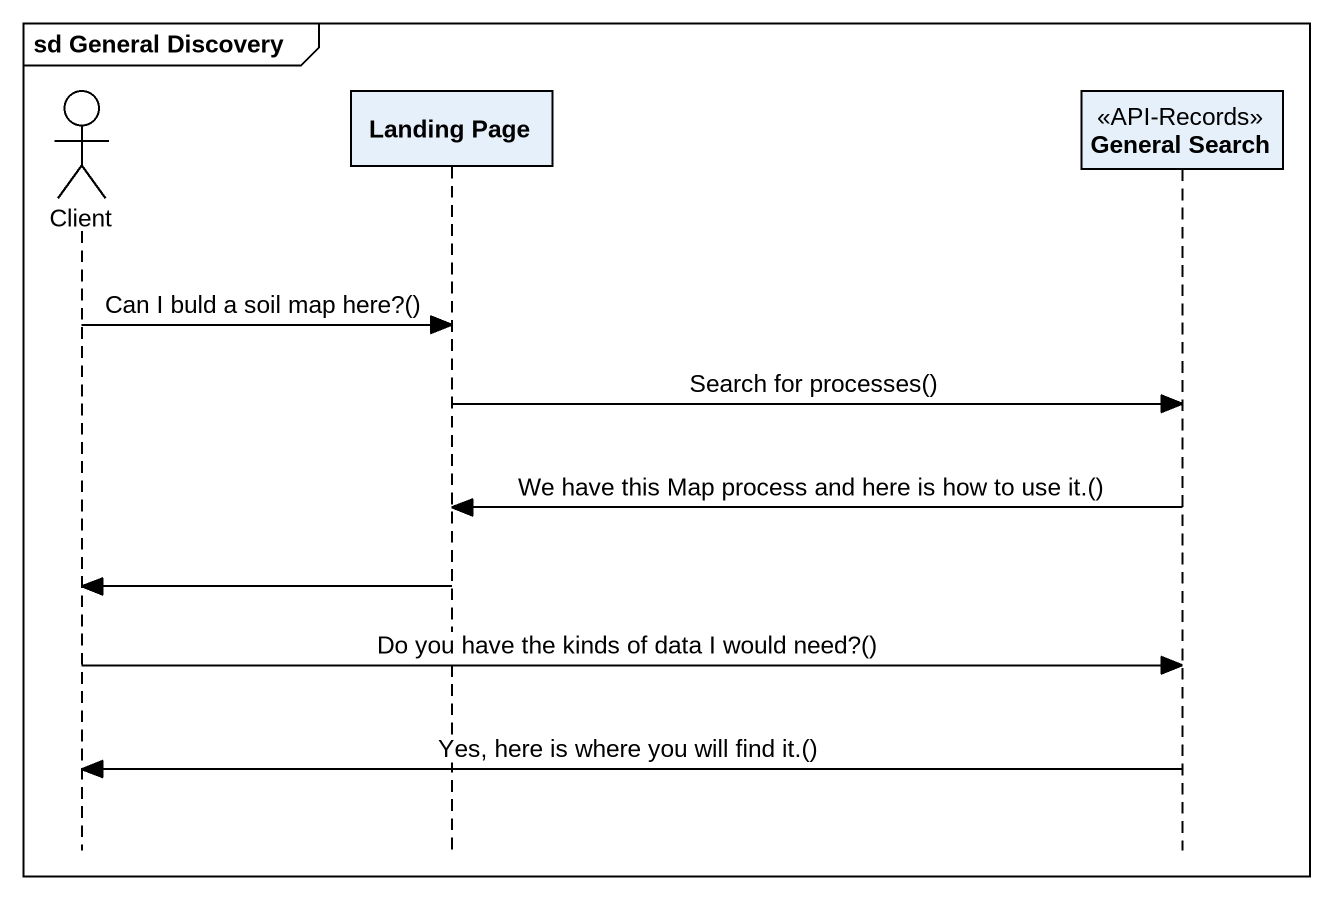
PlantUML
@startuml
mainframe sd General Discovery
hide footbox
actor Client
participant "Landing Page" as Landing_Page
participant "General Search" as General_Search <<API-Records>>

Client -> Landing_Page : Can I buld a soil map here?()
Landing_Page -> General_Search : Search for processes()
General_Search -> Landing_Page : We have this Map process and here is how to use it.()
Landing_Page -> Client
Client -> General_Search : Do you have the kinds of data I would need?()
General_Search -> Client : Yes, here is where you will find it.()
@enduml
